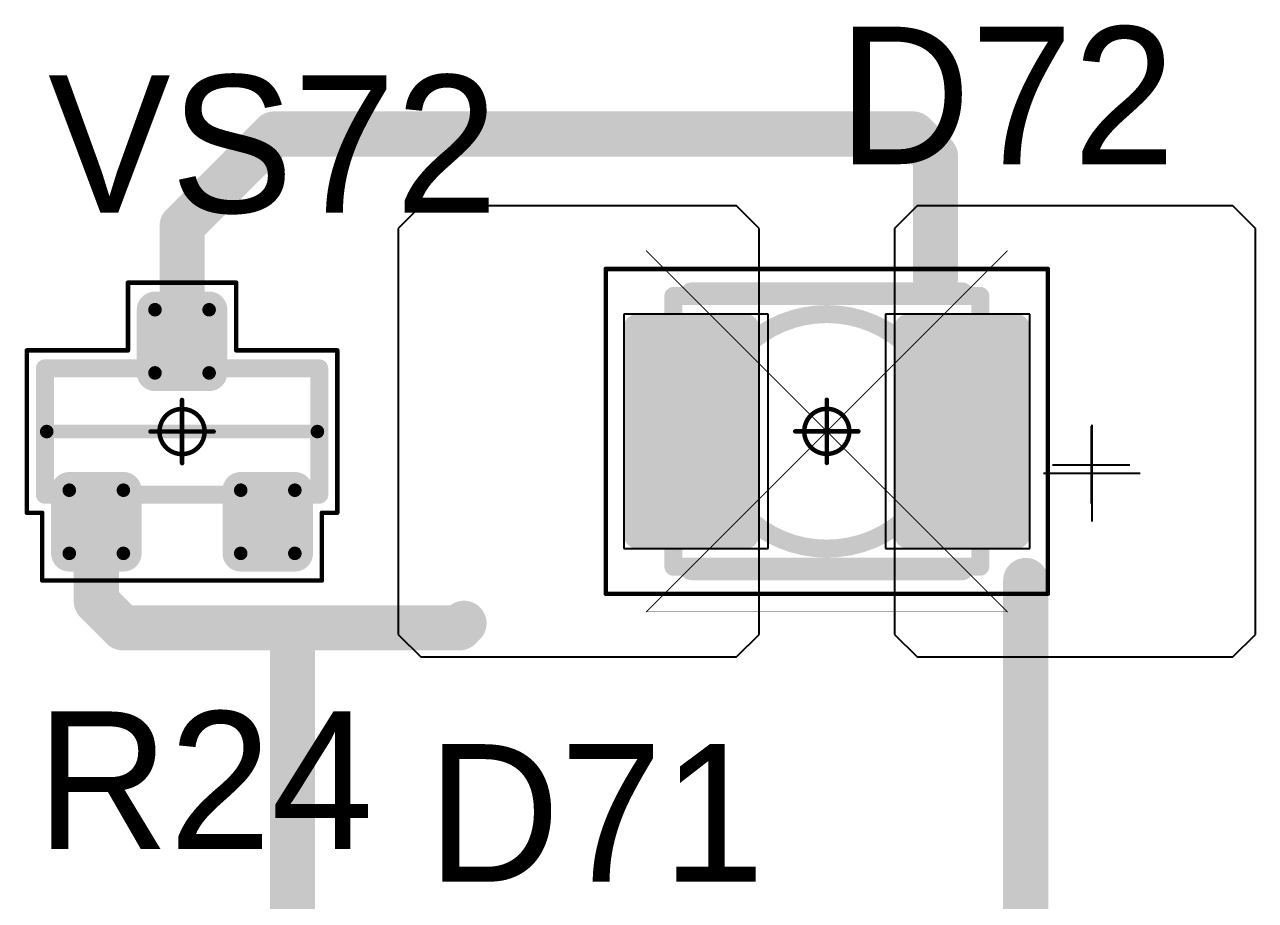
# Model space of a CAD drawing. Header units: millimetres. Extents: x 0 to 395, y 0 to 190.
# Drawn here: x 258.53 to 272.17, y 51.33 to 61.03 of the extents above; entities that cross this region are included whole.
import ezdxf

# ---------------------------------------------------------------- set-up
doc = ezdxf.new("R2010")
doc.units = ezdxf.units.MM
for name, color, linetype in [('Mechanical13', 56, 'Continuous'), ('Mechanical15', 56, 'Continuous'), ('Mechanical5', 56, 'Continuous'), ('TopLayer', 1, 'Continuous'), ('TopOverlay', 2, 'Continuous'), ('TopPaste', 8, 'Continuous'), ('TopSolder', 216, 'Continuous')]:
    doc.layers.add(name, color=color, linetype=linetype)

# ---------------------------------------------------------------- blocks, each defined once
blk = doc.blocks.new('SOT23_1112')
at = {"layer": 'Mechanical13', "const_width": 0.1999996}
for points in [[(-0.7000011399999999, 1.52008078), (0.7000011399999999, 1.52008078)], [(-0.7000011399999999, 1.52008078), (-0.7000011399999999, -1.51991822)], [(0.7000011399999999, 1.52008078), (0.7000011399999999, -1.51991822)], [(-0.7000011399999999, -1.51991822), (0.7000011399999999, -1.51991822)]]:
    blk.add_lwpolyline(points, dxfattribs=at)
at = {"layer": 'Mechanical13', "const_width": 0.0999998}
for points in [[(-0.75000104, 1.52008078, 1), (-0.65000124, 1.52008078, 1)], [(-0.75000104, 1.52008078, 1), (-0.65000124, 1.52008078, 1)], [(0.65000124, 1.52008078, 1), (0.75000104, 1.52008078, 1)], [(0.65000124, 1.52008078, 1), (0.75000104, 1.52008078, 1)], [(-0.75000104, -1.51991822, 1), (-0.65000124, -1.51991822, 1)], [(-0.75000104, -1.51991822, 1), (-0.65000124, -1.51991822, 1)], [(0.65000124, -1.51991822, 1), (0.75000104, -1.51991822, 1)], [(0.65000124, -1.51991822, 1), (0.75000104, -1.51991822, 1)]]:
    blk.add_lwpolyline(points, format="xyb", close=True, dxfattribs=at)
at = {"layer": 'Mechanical15', "const_width": 0.0499999}
for points in [[(-0.90000074, 1.72008038), (-0.90000074, 1.55008072)], [(-0.90000074, 1.72008038), (0.90000074, 1.72008038)], [(0.90000074, 1.72008038), (0.90000074, 0.6000800799999999)], [(-1.64999924, 1.55008072), (-1.64999924, -1.54991816)], [(-1.64999924, 1.55008072), (-0.90000074, 1.55008072)], [(0.90000074, 0.6000800799999999), (1.64999924, 0.6000800799999999)], [(1.64999924, 0.6000800799999999), (1.64999924, -0.59991752)], [(0, 0.35008058), (0, -0.34991802)], [(-0.3499993, 8.128e-05), (0.3499993, 8.128e-05)], [(0.90000074, -0.59991752), (1.64999924, -0.59991752)], [(0.90000074, -0.59991752), (0.90000074, -1.71991782)], [(-1.64999924, -1.54991816), (-0.90000074, -1.54991816)], [(-0.90000074, -1.54991816), (-0.90000074, -1.71991782)], [(-0.90000074, -1.71991782), (0.90000074, -1.71991782)]]:
    blk.add_lwpolyline(points, dxfattribs=at)
at = {"layer": 'Mechanical15'}
for points, const_width in [([(-0.9125000799999999, 1.72008038, 1), (-0.8875014, 1.72008038, 1)], 0.02499868), ([(-0.9125000799999999, 1.72008038, 1), (-0.8875014, 1.72008038, 1)], 0.02499868), ([(0.8875014, 1.72008038, 1), (0.9125000799999999, 1.72008038, 1)], 0.02499868), ([(0.8875014, 1.72008038, 1), (0.9125000799999999, 1.72008038, 1)], 0.02499868), ([(-1.66249858, 1.55008072, 1), (-1.6374999, 1.55008072, 1)], 0.02499868), ([(-1.66249858, 1.55008072, 1), (-1.6374999, 1.55008072, 1)], 0.02499868), ([(-0.9125000799999999, 1.55008072, 1), (-0.8875014, 1.55008072, 1)], 0.02499868), ([(-0.9125000799999999, 1.55008072, 1), (-0.8875014, 1.55008072, 1)], 0.02499868), ([(0.8875014, 0.6000800799999999, 1), (0.9125000799999999, 0.6000800799999999, 1)], 0.02499868), ([(0.8875014, 0.6000800799999999, 1), (0.9125000799999999, 0.6000800799999999, 1)], 0.02499868), ([(1.6374999, 0.6000800799999999, 1), (1.66249858, 0.6000800799999999, 1)], 0.02499868), ([(1.6374999, 0.6000800799999999, 1), (1.66249858, 0.6000800799999999, 1)], 0.02499868), ([(0.2499995, 8.128e-05, 1), (-0.2499995, 8.128e-05, 1)], 0.0499999), ([(-0.01249934, 0.35008058, 1), (0.01249934, 0.35008058, 1)], 0.02499868), ([(-0.36249864, 8.128e-05, 1), (-0.33749996, 8.128e-05, 1)], 0.02499868), ([(-0.26249884, 8.128e-05, 1), (-0.23750016, 8.128e-05, 1)], 0.02499868), ([(0.23750016, 8.128e-05, 1), (0.26249884, 8.128e-05, 1)], 0.02499868), ([(0.33749996, 8.128e-05, 1), (0.36249864, 8.128e-05, 1)], 0.02499868), ([(-0.01249934, -0.34991802, 1), (0.01249934, -0.34991802, 1)], 0.02499868), ([(0.8875014, -0.59991752, 1), (0.9125000799999999, -0.59991752, 1)], 0.02499868), ([(0.8875014, -0.59991752, 1), (0.9125000799999999, -0.59991752, 1)], 0.02499868), ([(1.6374999, -0.59991752, 1), (1.66249858, -0.59991752, 1)], 0.02499868), ([(1.6374999, -0.59991752, 1), (1.66249858, -0.59991752, 1)], 0.02499868), ([(-1.66249858, -1.54991816, 1), (-1.6374999, -1.54991816, 1)], 0.02499868), ([(-1.66249858, -1.54991816, 1), (-1.6374999, -1.54991816, 1)], 0.02499868), ([(-0.9125000799999999, -1.54991816, 1), (-0.8875014, -1.54991816, 1)], 0.02499868), ([(-0.9125000799999999, -1.54991816, 1), (-0.8875014, -1.54991816, 1)], 0.02499868), ([(-0.9125000799999999, -1.71991782, 1), (-0.8875014, -1.71991782, 1)], 0.02499868), ([(-0.9125000799999999, -1.71991782, 1), (-0.8875014, -1.71991782, 1)], 0.02499868), ([(0.8875014, -1.71991782, 1), (0.9125000799999999, -1.71991782, 1)], 0.02499868), ([(0.8875014, -1.71991782, 1), (0.9125000799999999, -1.71991782, 1)], 0.02499868)]:
    blk.add_lwpolyline(points, format="xyb", close=True, dxfattribs=dict(at, const_width=const_width))
at = {"layer": 'TopLayer', "const_width": 0.0999998}
for points in [[(-1.39999974, 1.25008132, 1), (-1.29999994, 1.25008132, 1)], [(-0.7000011399999999, 1.25008132, 1), (-0.6000013399999999, 1.25008132, 1)], [(-1.39999974, 0.65008252, 1), (-1.29999994, 0.65008252, 1)], [(-0.7000011399999999, 0.65008252, 1), (-0.6000013399999999, 0.65008252, 1)], [(0.6000013399999999, 0.30008068, 1), (0.7000011399999999, 0.30008068, 1)], [(1.29999994, 0.30008068, 1), (1.39999974, 0.30008068, 1)], [(0.6000013399999999, -0.29991812, 1), (0.7000011399999999, -0.29991812, 1)], [(1.29999994, -0.29991812, 1), (1.39999974, -0.29991812, 1)], [(-1.39999974, -0.64991996, 1), (-1.29999994, -0.64991996, 1)], [(-0.7000011399999999, -0.64991996, 1), (-0.6000013399999999, -0.64991996, 1)], [(-1.39999974, -1.24991876, 1), (-1.29999994, -1.24991876, 1)], [(-0.7000011399999999, -1.24991876, 1), (-0.6000013399999999, -1.24991876, 1)]]:
    blk.add_lwpolyline(points, format="xyb", close=True, dxfattribs=at)
at = {"layer": 'TopLayer'}
for points in [[(-1.44999964, 1.25008132), (-1.44999964, 0.65008252), (-0.55000144, 1.25008132), (-0.55000144, 0.65008252)], [(-1.34999984, 1.35008112), (-1.34999984, 0.55008272), (-0.65000124, 1.35008112), (-0.65000124, 0.55008272)], [(0.55000144, 0.30008068), (0.55000144, -0.29991812), (1.44999964, 0.30008068), (1.44999964, -0.29991812)], [(0.65000124, 0.40008048), (0.65000124, -0.39991792), (1.34999984, 0.40008048), (1.34999984, -0.39991792)], [(-1.44999964, -0.64991996), (-1.44999964, -1.24991876), (-0.55000144, -0.64991996), (-0.55000144, -1.24991876)], [(-1.34999984, -0.54992016), (-1.34999984, -1.34991856), (-0.65000124, -0.54992016), (-0.65000124, -1.34991856)]]:
    blk.add_solid(points, dxfattribs=at)
at = {"layer": 'TopOverlay', "const_width": 0.1499997}
blk.add_lwpolyline([(0, 1.49999954), (0, -1.49999954)], dxfattribs=at)
at = {"layer": 'TopOverlay', "const_width": 0.07499858}
for points in [[(-0.03750056, 1.49999954, 1), (0.03750056, 1.49999954, 1)], [(-0.03750056, -1.49999954, 1), (0.03750056, -1.49999954, 1)]]:
    blk.add_lwpolyline(points, format="xyb", close=True, dxfattribs=at)
at = {"layer": 'TopPaste', "const_width": 0.07499858}
for points in [[(-1.38749786, 1.25008132, 1), (-1.31250182, 1.25008132, 1)], [(-0.68749926, 1.25008132, 1), (-0.61250322, 1.25008132, 1)], [(-1.38749786, 0.65008252, 1), (-1.31250182, 0.65008252, 1)], [(-0.68749926, 0.65008252, 1), (-0.61250322, 0.65008252, 1)], [(0.61250322, 0.30008068, 1), (0.68749926, 0.30008068, 1)], [(1.31250182, 0.30008068, 1), (1.38749786, 0.30008068, 1)], [(0.61250322, -0.29991812, 1), (0.68749926, -0.29991812, 1)], [(1.31250182, -0.29991812, 1), (1.38749786, -0.29991812, 1)], [(-1.38749786, -0.64991996, 1), (-1.31250182, -0.64991996, 1)], [(-0.68749926, -0.64991996, 1), (-0.61250322, -0.64991996, 1)], [(-1.38749786, -1.24991876, 1), (-1.31250182, -1.24991876, 1)], [(-0.68749926, -1.24991876, 1), (-0.61250322, -1.24991876, 1)]]:
    blk.add_lwpolyline(points, format="xyb", close=True, dxfattribs=at)
at = {"layer": 'TopPaste'}
for points in [[(-1.42499842, 1.25008132), (-1.42499842, 0.65008252), (-0.5750026599999999, 1.25008132), (-0.5750026599999999, 0.65008252)], [(-1.34999984, 1.3250799), (-1.34999984, 0.57508394), (-0.65000124, 1.3250799), (-0.65000124, 0.57508394)], [(0.5750026599999999, 0.30008068), (0.5750026599999999, -0.29991812), (1.42499842, 0.30008068), (1.42499842, -0.29991812)], [(0.65000124, 0.37507926), (0.65000124, -0.3749166999999999), (1.34999984, 0.37507926), (1.34999984, -0.3749166999999999)], [(-1.42499842, -0.64991996), (-1.42499842, -1.24991876), (-0.5750026599999999, -0.64991996), (-0.5750026599999999, -1.24991876)], [(-1.34999984, -0.57492138), (-1.34999984, -1.32491734), (-0.65000124, -0.57492138), (-0.65000124, -1.32491734)]]:
    blk.add_solid(points, dxfattribs=at)
at = {"layer": 'TopSolder', "const_width": 0.2015998}
for points in [[(-1.45079974, 1.25008132, 1), (-1.24919994, 1.25008132, 1)], [(-0.75080114, 1.25008132, 1), (-0.5492013399999999, 1.25008132, 1)], [(-1.45079974, 0.65008252, 1), (-1.24919994, 0.65008252, 1)], [(-0.75080114, 0.65008252, 1), (-0.5492013399999999, 0.65008252, 1)], [(0.5492013399999999, 0.30008068, 1), (0.75080114, 0.30008068, 1)], [(1.24919994, 0.30008068, 1), (1.45079974, 0.30008068, 1)], [(0.5492013399999999, -0.29991812, 1), (0.75080114, -0.29991812, 1)], [(1.24919994, -0.29991812, 1), (1.45079974, -0.29991812, 1)], [(-1.45079974, -0.64991996, 1), (-1.24919994, -0.64991996, 1)], [(-0.75080114, -0.64991996, 1), (-0.5492013399999999, -0.64991996, 1)], [(-1.45079974, -1.24991876, 1), (-1.24919994, -1.24991876, 1)], [(-0.75080114, -1.24991876, 1), (-0.5492013399999999, -1.24991876, 1)]]:
    blk.add_lwpolyline(points, format="xyb", close=True, dxfattribs=at)
at = {"layer": 'TopSolder'}
for points in [[(-1.34999984, 1.45168112), (-1.34999984, 0.44848272), (-0.65000124, 1.45168112), (-0.65000124, 0.44848272)], [(-1.55159964, 1.25008132), (-1.55159964, 0.65008252), (-0.4484014399999999, 1.25008132), (-0.4484014399999999, 0.65008252)], [(0.65000124, 0.50168048), (0.65000124, -0.50151792), (1.34999984, 0.50168048), (1.34999984, -0.50151792)], [(0.4484014399999999, 0.30008068), (0.4484014399999999, -0.29991812), (1.55159964, 0.30008068), (1.55159964, -0.29991812)], [(-1.34999984, -0.44832016), (-1.34999984, -1.45151856), (-0.65000124, -0.44832016), (-0.65000124, -1.45151856)], [(-1.55159964, -0.64991996), (-1.55159964, -1.24991876), (-0.4484014399999999, -0.64991996), (-0.4484014399999999, -1.24991876)]]:
    blk.add_solid(points, dxfattribs=at)
blk = doc.blocks.new('T66G_4_1261')
at = {"layer": 'Mechanical13'}
for p, q in [((2.93559992, 0.07119874), (2.93559992, -1.00000054)), ((2.40000028, -0.4644009), (3.47119956, -0.4644009))]:
    blk.add_line(p, q, dxfattribs=at)
at = {"layer": 'Mechanical13', "const_width": 0.1999996}
for points in [[(-1.69999914, 1.49999954), (1.69999914, 1.49999954)], [(-1.69999914, -1.49999954), (-1.69999914, 1.49999954)], [(1.69999914, -1.49999954), (1.69999914, 1.49999954)], [(-1.69999914, -1.49999954), (1.69999914, -1.49999954)]]:
    blk.add_lwpolyline(points, dxfattribs=at)
at = {"layer": 'Mechanical13'}
for points, const_width in [([(-1.74999904, 1.49999954, 1), (-1.64999924, 1.49999954, 1)], 0.0999998), ([(-1.74999904, 1.49999954, 1), (-1.64999924, 1.49999954, 1)], 0.0999998), ([(1.64999924, 1.49999954, 1), (1.74999904, 1.49999954, 1)], 0.0999998), ([(1.64999924, 1.49999954, 1), (1.74999904, 1.49999954, 1)], 0.0999998), ([(1.29999994, 0, 1), (-1.29999994, 0, 1)], 0.1999996), ([(-1.34999984, 0, 1), (-1.25000004, 0, 1)], 0.0999998), ([(1.25000004, 0, 1), (1.34999984, 0, 1)], 0.0999998), ([(-1.74999904, -1.49999954, 1), (-1.64999924, -1.49999954, 1)], 0.0999998), ([(-1.74999904, -1.49999954, 1), (-1.64999924, -1.49999954, 1)], 0.0999998), ([(1.64999924, -1.49999954, 1), (1.74999904, -1.49999954, 1)], 0.0999998), ([(1.64999924, -1.49999954, 1), (1.74999904, -1.49999954, 1)], 0.0999998)]:
    blk.add_lwpolyline(points, format="xyb", close=True, dxfattribs=dict(at, const_width=const_width))
at = {"layer": 'Mechanical15', "const_width": 0.0499999}
for points in [[(-2.45000018, -1.79999894), (-2.45000018, 1.79999894)], [(-2.45000018, 1.79999894), (2.45000018, 1.79999894)], [(2.45000018, -1.79999894), (2.45000018, 1.79999894)], [(0, -0.3499993), (0, 0.3499993)], [(-0.3499993, 0), (0.3499993, 0)], [(-2.45000018, -1.79999894), (2.45000018, -1.79999894)]]:
    blk.add_lwpolyline(points, dxfattribs=at)
at = {"layer": 'Mechanical15'}
for points, const_width in [([(-2.46249952, 1.79999894, 1), (-2.43750084, 1.79999894, 1)], 0.02499868), ([(-2.46249952, 1.79999894, 1), (-2.43750084, 1.79999894, 1)], 0.02499868), ([(2.43750084, 1.79999894, 1), (2.46249952, 1.79999894, 1)], 0.02499868), ([(2.43750084, 1.79999894, 1), (2.46249952, 1.79999894, 1)], 0.02499868), ([(0.2499995, 0, 1), (-0.2499995, 0, 1)], 0.0499999), ([(-0.01249934, 0.3499993, 1), (0.01249934, 0.3499993, 1)], 0.02499868), ([(-0.36249864, 0, 1), (-0.33749996, 0, 1)], 0.02499868), ([(-0.26249884, 0, 1), (-0.23750016, 0, 1)], 0.02499868), ([(0.23750016, 0, 1), (0.26249884, 0, 1)], 0.02499868), ([(0.33749996, 0, 1), (0.36249864, 0, 1)], 0.02499868), ([(-0.01249934, -0.3499993, 1), (0.01249934, -0.3499993, 1)], 0.02499868), ([(-2.46249952, -1.79999894, 1), (-2.43750084, -1.79999894, 1)], 0.02499868), ([(-2.46249952, -1.79999894, 1), (-2.43750084, -1.79999894, 1)], 0.02499868), ([(2.43750084, -1.79999894, 1), (2.46249952, -1.79999894, 1)], 0.02499868), ([(2.43750084, -1.79999894, 1), (2.46249952, -1.79999894, 1)], 0.02499868)]:
    blk.add_lwpolyline(points, format="xyb", close=True, dxfattribs=dict(at, const_width=const_width))
at = {"layer": 'TopLayer'}
for p, q in [((-4.50000116, 2.50000008), (-4.75000066, 2.25000058)), ((-1.00000054, 2.50000008), (-4.50000116, 2.50000008)), ((-0.75000104, 2.25000058), (-1.00000054, 2.50000008)), ((1.00000054, 2.50000008), (0.75000104, 2.25000058)), ((4.50000116, 2.50000008), (1.00000054, 2.50000008)), ((4.75000066, 2.25000058), (4.50000116, 2.50000008)), ((-4.75000066, 2.25000058), (-4.75000066, -2.25000058)), ((-0.75000104, -2.25000058), (-0.75000104, 2.25000058)), ((0.75000104, 2.25000058), (0.75000104, -2.25000058)), ((4.75000066, -2.25000058), (4.75000066, 2.25000058)), ((-4.75000066, -2.25000058), (-4.50000116, -2.50000008)), ((-1.00000054, -2.50000008), (-0.75000104, -2.25000058)), ((0.75000104, -2.25000058), (1.00000054, -2.50000008)), ((4.50000116, -2.50000008), (4.75000066, -2.25000058)), ((-4.50000116, -2.50000008), (-1.00000054, -2.50000008)), ((1.00000054, -2.50000008), (4.50000116, -2.50000008))]:
    blk.add_line(p, q, dxfattribs=at)
at = {"layer": 'TopLayer', "const_width": 0.1499997}
for points in [[(-2.17499946, 1.15000024, 1), (-2.0250023, 1.15000024, 1)], [(-0.97500186, 1.15000024, 1), (-0.8250047, 1.15000024, 1)], [(0.8250047, 1.15000024, 1), (0.97500186, 1.15000024, 1)], [(2.0250023, 1.15000024, 1), (2.17499946, 1.15000024, 1)], [(-2.17499946, -1.15000024, 1), (-2.0250023, -1.15000024, 1)], [(-0.97500186, -1.15000024, 1), (-0.8250047, -1.15000024, 1)], [(0.8250047, -1.15000024, 1), (0.97500186, -1.15000024, 1)], [(2.0250023, -1.15000024, 1), (2.17499946, -1.15000024, 1)]]:
    blk.add_lwpolyline(points, format="xyb", close=True, dxfattribs=at)
at = {"layer": 'TopLayer'}
for points in [[(-0.9000032799999999, 1.29999994), (-2.10000088, 1.29999994), (-0.9000032799999999, -1.29999994), (-2.10000088, -1.29999994)], [(2.10000088, 1.29999994), (0.9000032799999999, 1.29999994), (2.10000088, -1.29999994), (0.9000032799999999, -1.29999994)], [(-0.75000358, 1.15000024), (-2.25000058, 1.15000024), (-0.75000358, -1.15000024), (-2.25000058, -1.15000024)], [(2.25000058, 1.15000024), (0.75000358, 1.15000024), (2.25000058, -1.15000024), (0.75000358, -1.15000024)]]:
    blk.add_solid(points, dxfattribs=at)
at = {"layer": 'TopOverlay'}
for p, q in [((2.928480299999999, 0.0569595), (2.928480299999999, -0.8000009399999999)), ((2.50000008, -0.37152072), (3.35696052, -0.37152072))]:
    blk.add_line(p, q, dxfattribs=at)
at = {"layer": 'TopOverlay', "const_width": 0.2499995}
for points in [[(-1.49999954, 1.52500076), (1.49999954, 1.52500076)], [(-1.49999954, -1.52500076), (1.49999954, -1.52500076)]]:
    blk.add_lwpolyline(points, dxfattribs=at)
at = {"layer": 'TopOverlay', "const_width": 0.12499848}
for points in [[(-1.56249878, 1.52500076, 1), (-1.4375003, 1.52500076, 1)], [(1.4375003, 1.52500076, 1), (1.56249878, 1.52500076, 1)], [(-1.56249878, -1.52500076, 1), (-1.4375003, -1.52500076, 1)], [(1.4375003, -1.52500076, 1), (1.56249878, -1.52500076, 1)]]:
    blk.add_lwpolyline(points, format="xyb", close=True, dxfattribs=at)
at = {"layer": 'TopPaste', "const_width": 0.12499848}
for points in [[(-2.16250012, 1.15000024, 1), (-2.03750164, 1.15000024, 1)], [(-0.9625025199999999, 1.15000024, 1), (-0.8375040399999999, 1.15000024, 1)], [(0.8375040399999999, 1.15000024, 1), (0.9625025199999999, 1.15000024, 1)], [(2.03750164, 1.15000024, 1), (2.16250012, 1.15000024, 1)], [(-2.16250012, -1.15000024, 1), (-2.03750164, -1.15000024, 1)], [(-0.9625025199999999, -1.15000024, 1), (-0.8375040399999999, -1.15000024, 1)], [(0.8375040399999999, -1.15000024, 1), (0.9625025199999999, -1.15000024, 1)], [(2.03750164, -1.15000024, 1), (2.16250012, -1.15000024, 1)]]:
    blk.add_lwpolyline(points, format="xyb", close=True, dxfattribs=at)
at = {"layer": 'TopPaste'}
for points in [[(-0.9000032799999999, 1.27499872), (-2.10000088, 1.27499872), (-0.9000032799999999, -1.27499872), (-2.10000088, -1.27499872)], [(2.10000088, 1.27499872), (0.9000032799999999, 1.27499872), (2.10000088, -1.27499872), (0.9000032799999999, -1.27499872)], [(-0.7750047999999999, 1.15000024), (-2.22499936, 1.15000024), (-0.7750047999999999, -1.15000024), (-2.22499936, -1.15000024)], [(2.22499936, 1.15000024), (0.7750047999999999, 1.15000024), (2.22499936, -1.15000024), (0.7750047999999999, -1.15000024)]]:
    blk.add_solid(points, dxfattribs=at)
at = {"layer": 'TopSolder'}
for p, q in [((-2.25000058, 1.29999994), (-2.25000058, -1.29999994)), ((-0.65000124, 1.29999994), (-2.25000058, 1.29999994)), ((-0.65000124, -1.29999994), (-0.65000124, 1.29999994)), ((0.65000124, 1.29999994), (0.65000124, -1.29999994)), ((2.25000058, 1.29999994), (0.65000124, 1.29999994)), ((2.25000058, -1.29999994), (2.25000058, 1.29999994)), ((-2.25000058, -1.29999994), (-0.65000124, -1.29999994)), ((0.65000124, -1.29999994), (2.25000058, -1.29999994))]:
    blk.add_line(p, q, dxfattribs=at)

msp = doc.modelspace()

# ---------------------------------------------------------------- linework, layer by layer
at = {"layer": 'Mechanical5'}
for points, const_width in [([(265.42084838, 54.52718838), (269.420848, 58.527188)], 0.009999979999999999), ([(265.42084838, 58.527188), (269.420848, 54.52718838)], 0.009999979999999999), ([(265.42084838, 54.52718838), (265.42084838, 58.527188)], 0.00100076), ([(265.42084838, 58.527188), (269.4208505399999, 58.527188)], 0.00100076), ([(269.4208505399999, 54.52718838), (269.4208505399999, 58.527188)], 0.00100076), ([(265.42084838, 54.52718838), (269.4208505399999, 54.52718838)], 0.00100076)]:
    msp.add_lwpolyline(points, dxfattribs=dict(at, const_width=const_width))
for points, const_width in [([(265.41834902, 58.527188, 1), (265.42334774, 58.527188, 1)], 0.00499872), ([(265.42059946, 58.527188, 1), (265.4210973, 58.527188, 1)], 0.00050038), ([(265.42059946, 58.527188, 1), (265.4210973, 58.527188, 1)], 0.00050038), ([(269.41834864, 58.527188, 1), (269.42334736, 58.527188, 1)], 0.00499872), ([(269.42060162, 58.527188, 1), (269.42109946, 58.527188, 1)], 0.00050038), ([(269.42060162, 58.527188, 1), (269.42109946, 58.527188, 1)], 0.00050038), ([(265.41834902, 54.52718838, 1), (265.42334774, 54.52718838, 1)], 0.00499872), ([(265.42059946, 54.52718838, 1), (265.4210973, 54.52718838, 1)], 0.00050038), ([(265.42059946, 54.52718838, 1), (265.4210973, 54.52718838, 1)], 0.00050038), ([(269.41834864, 54.52718838, 1), (269.42334736, 54.52718838, 1)], 0.00499872), ([(269.42060162, 54.52718838, 1), (269.42109946, 54.52718838, 1)], 0.00050038), ([(269.42060162, 54.52718838, 1), (269.42109946, 54.52718838, 1)], 0.00050038)]:
    msp.add_lwpolyline(points, format="xyb", close=True, dxfattribs=dict(at, const_width=const_width))
at = {"layer": 'TopLayer', "const_width": 0.499999}
for points in [[(260.2749176, 58.80350189999999), (261.29432882, 59.82291312)], [(261.29432882, 59.82291312), (268.37927274, 59.82291312)], [(268.37927274, 59.82291312), (268.62499996, 59.5771859)], [(268.62499996, 58.2263758), (268.62499996, 59.5771859)], [(260.2749176, 57.52500051999999), (260.2749176, 58.80350189999999)], [(259.32491696, 54.64289554), (259.32491696, 55.52499943999999)], [(269.6250005, 48.14985036), (269.6250005, 54.87500074)], [(259.32491696, 54.64289554), (259.61781198, 54.35000051999999)], [(259.61781198, 54.35000051999999), (261.4839068, 54.35000051999999)], [(261.4839068, 54.35000051999999), (263.34999908, 54.35000051999999)], [(261.4839068, 54.35000051999999), (261.50000024, 54.33390708)], [(261.50000024, 47.80000092), (261.50000024, 54.33390708)], [(263.34999908, 54.35000051999999), (263.39999898, 54.40000042)]]:
    msp.add_lwpolyline(points, dxfattribs=at)
at = {"layer": 'TopLayer', "const_width": 0.2499995}
for points in [[(261.16933034, 59.82291312, 1), (261.4193273, 59.82291312, 1)], [(261.16933034, 59.82291312, 1), (261.4193273, 59.82291312, 1)], [(268.25427426, 59.82291312, 1), (268.50427122, 59.82291312, 1)], [(268.25427426, 59.82291312, 1), (268.50427122, 59.82291312, 1)], [(268.50000148, 59.5771859, 1), (268.74999844, 59.5771859, 1)], [(268.50000148, 59.5771859, 1), (268.74999844, 59.5771859, 1)], [(260.14991912, 58.80350189999999, 1), (260.39991608, 58.80350189999999, 1)], [(260.14991912, 58.80350189999999, 1), (260.39991608, 58.80350189999999, 1)], [(268.50000148, 58.2263758, 1), (268.74999844, 58.2263758, 1)], [(260.14991912, 57.52500051999999, 1), (260.39991608, 57.52500051999999, 1)], [(259.19991848, 55.52499943999999, 1), (259.44991544, 55.52499943999999, 1)], [(269.50000202, 54.87500074, 1), (269.74999898, 54.87500074, 1)], [(259.19991848, 54.64289554, 1), (259.44991544, 54.64289554, 1)], [(259.19991848, 54.64289554, 1), (259.44991544, 54.64289554, 1)], [(259.4928135, 54.35000051999999, 1), (259.74281046, 54.35000051999999, 1)], [(259.4928135, 54.35000051999999, 1), (259.74281046, 54.35000051999999, 1)], [(261.35890832, 54.35000051999999, 1), (261.60890528, 54.35000051999999, 1)], [(261.35890832, 54.35000051999999, 1), (261.60890528, 54.35000051999999, 1)], [(261.35890832, 54.35000051999999, 1), (261.60890528, 54.35000051999999, 1)], [(261.37500176, 54.33390708, 1), (261.62499872, 54.33390708, 1)], [(261.37500176, 54.33390708, 1), (261.62499872, 54.33390708, 1)], [(263.2250006, 54.35000051999999, 1), (263.47499756, 54.35000051999999, 1)], [(263.2250006, 54.35000051999999, 1), (263.47499756, 54.35000051999999, 1)], [(263.2750005, 54.40000042, 1), (263.52499746, 54.40000042, 1)]]:
    msp.add_lwpolyline(points, format="xyb", close=True, dxfattribs=at)

# ---------------------------------------------------------------- block references
for name, p, rotation in [('T66G_4_1261', (267.42084692, 56.52718692), 360), ('SOT23_1112', (260.27499888, 56.52499998), 90)]:
    msp.add_blockref(name, p, dxfattribs=dict(rotation=rotation))

# ---------------------------------------------------------------- texts
at = {"layer": 'TopOverlay'}
for s, p in [('D72', (267.54365846, 59.48824526)), ('VS72', (258.78909888, 58.95069998)), ('R24', (258.6586013, 51.89879892)), ('D71', (262.9915999999999, 51.53659999999999))]:
    msp.add_text(s, height=1.524, dxfattribs=at).set_placement(p)

doc.saveas('drawing.dxf')
